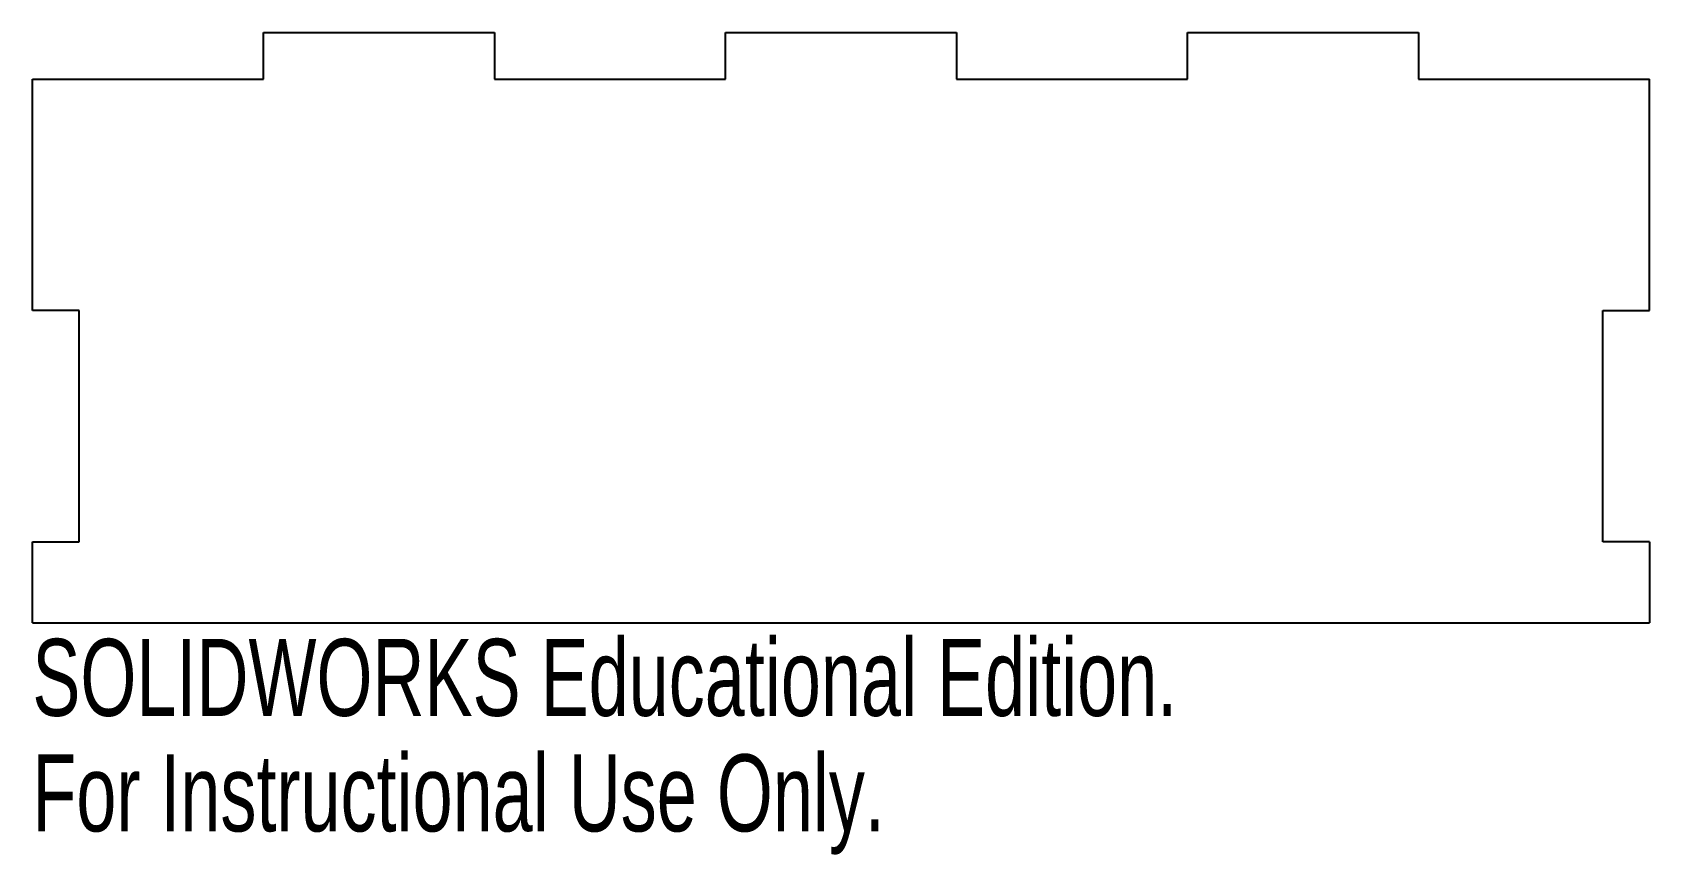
# Model space of a CAD drawing. Header units: inches. Extents: x -2 to 2, y -1.92 to 0.12.
import ezdxf

# ---------------------------------------------------------------- set-up
doc = ezdxf.new("R2010")
doc.units = ezdxf.units.IN
doc.header["$MEASUREMENT"] = 0
doc.styles.add('SLDTEXTSTYLE0', font='TXT', dxfattribs={"width": 0.7})

msp = doc.modelspace()

# ---------------------------------------------------------------- linework, layer by layer
at = {"color": 7, "linetype": 'Continuous'}
for p, q in [((-1.4286, 0), (-1.4286, 0.116)), ((-1.4286, 0.116), (-0.8571, 0.116)), ((-0.8571, 0.116), (-0.8571, 0)), ((-0.2857, 0), (-0.2857, 0.116)), ((-0.2857, 0.116), (0.2857, 0.116)), ((0.2857, 0.116), (0.2857, 0)), ((0.8571, 0), (0.8571, 0.116)), ((0.8571, 0.116), (1.4286, 0.116)), ((1.4286, 0.116), (1.4286, 0)), ((-2, -0.5714), (-2, 0)), ((-2, 0), (-1.4286, 0)), ((-0.8571, 0), (-0.2857, 0)), ((0.2857, 0), (0.8571, 0)), ((1.4286, 0), (2, 0)), ((2, -0.5714), (2, 0)), ((-1.884, -0.5714), (-2, -0.5714)), ((-1.884, -1.1429), (-1.884, -0.5714)), ((1.884, -0.5714), (2, -0.5714)), ((1.884, -1.1429), (1.884, -0.5714)), ((-2, -1.3429), (-2, -1.1429)), ((-2, -1.1429), (-1.884, -1.1429)), ((2, -1.1429), (1.884, -1.1429)), ((2, -1.1429), (2, -1.3429)), ((-2, -1.3429), (2, -1.3429))]:
    msp.add_line(p, q, dxfattribs=at)

# ---------------------------------------------------------------- texts
at = {"color": 7, "linetype": 'Continuous', "char_height": 0.1903, "attachment_point": 1, "style": 'SLDTEXTSTYLE0'}
for s, insert in [('SOLIDWORKS Educational Edition.', (-2, -1.383)), ('For Instructional Use Only.', (-2, -1.6684))]:
    msp.add_mtext(s, dxfattribs=dict(at, insert=insert))

doc.saveas('drawing.dxf')
